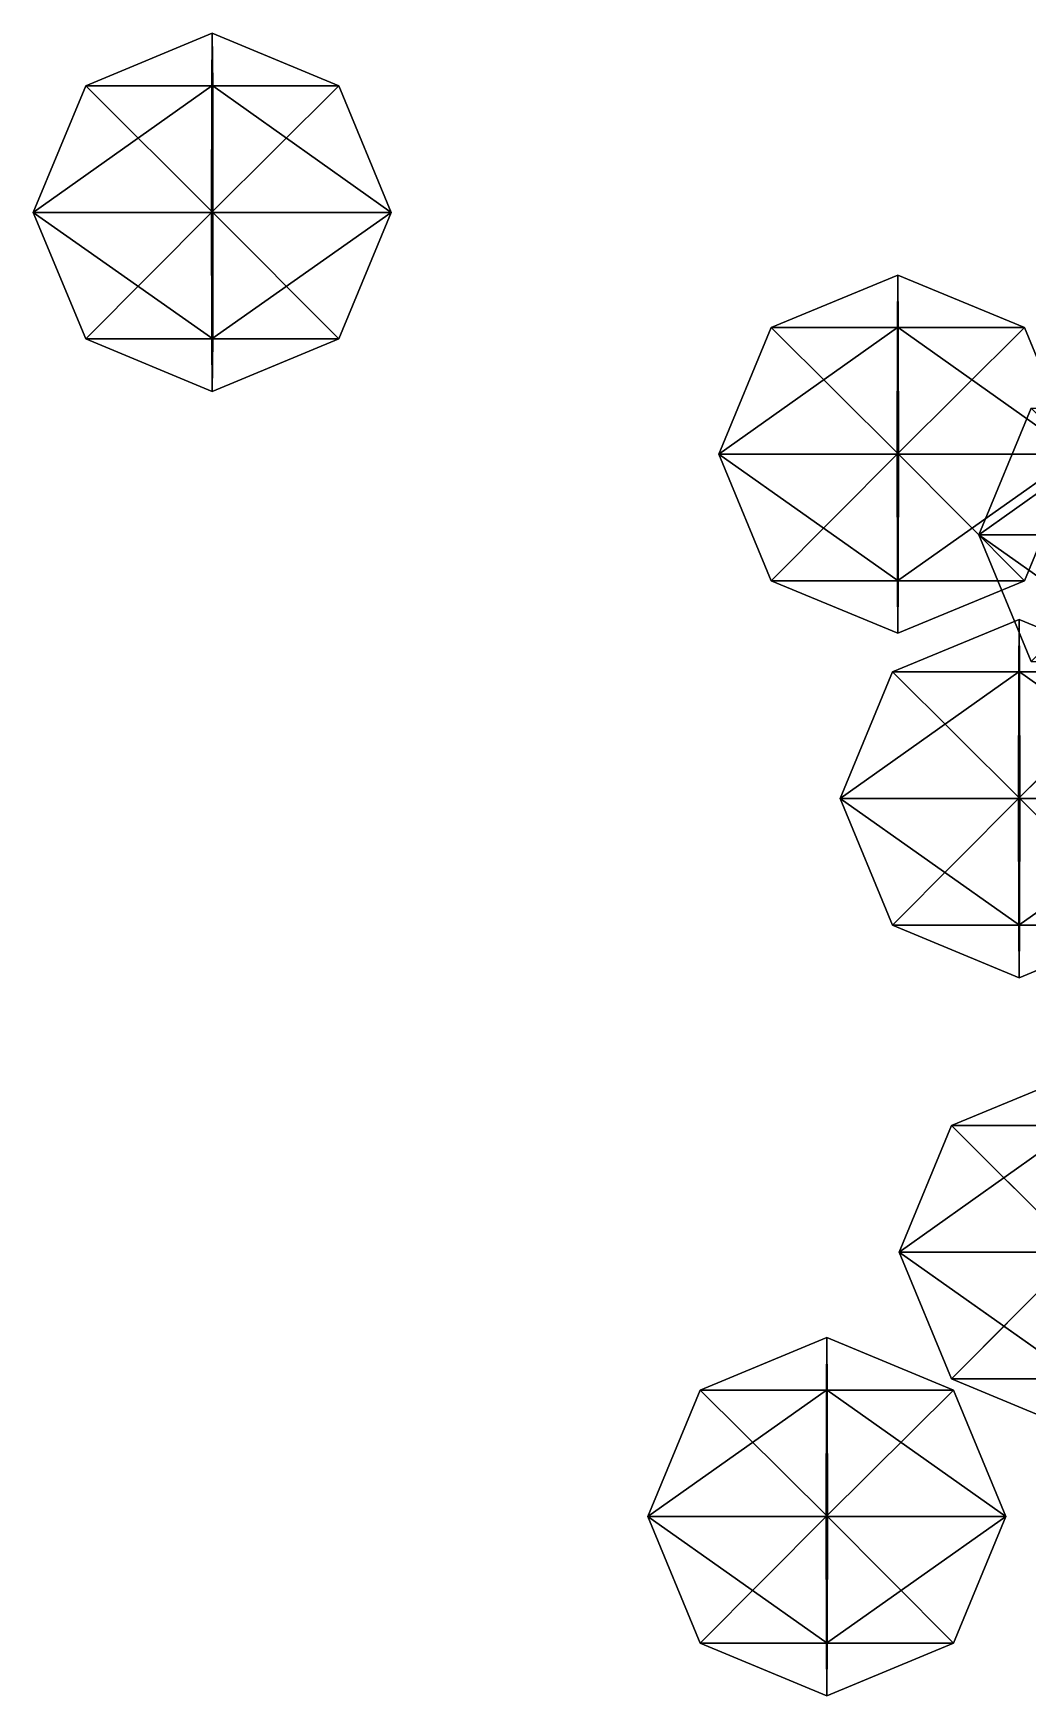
# Model space of a CAD drawing. Header units: metres. Extents: x -221 to 289, y -256 to 250.
# Drawn here: x -55.56 to -33.34, y -148.3 to -111.17 of the extents above; entities that cross this region are included whole.
import ezdxf

# ---------------------------------------------------------------- set-up
doc = ezdxf.new("R2010")
doc.units = ezdxf.units.M

msp = doc.modelspace()

# ---------------------------------------------------------------- linework, layer by layer
for p, q in [((-51.560577, -111.17383, -828.14905), (-54.38899, -112.3454, -828.1396)), ((-51.560577, -111.17383, -828.14905), (-51.570038, -112.3454, -830.9775)), ((-51.560577, -111.17383, -828.14905), (-48.732166, -112.3454, -828.1585)), ((-51.560577, -111.17383, -828.14905), (-51.551117, -112.3454, -825.3206)), ((-54.38899, -112.3454, -828.1396), (-55.560555, -115.17383, -828.1357)), ((-51.570038, -112.3454, -830.9775), (-55.560555, -115.17383, -828.1357)), ((-51.551117, -112.3454, -825.3206), (-54.38899, -112.3454, -828.1396)), ((-54.38899, -112.3454, -828.1396), (-51.570038, -112.3454, -830.9775)), ((-54.38899, -112.3454, -828.1396), (-51.5472, -115.17383, -824.14905)), ((-51.570038, -112.3454, -830.9775), (-51.573956, -115.17383, -832.14905)), ((-48.732166, -112.3454, -828.1585), (-51.573956, -115.17383, -832.14905)), ((-51.570038, -112.3454, -830.9775), (-48.732166, -112.3454, -828.1585)), ((-48.732166, -112.3454, -828.1585), (-51.551117, -112.3454, -825.3206)), ((-51.551117, -112.3454, -825.3206), (-47.5606, -115.17383, -828.1624)), ((-51.551117, -112.3454, -825.3206), (-51.5472, -115.17383, -824.14905)), ((-48.732166, -112.3454, -828.1585), (-47.5606, -115.17383, -828.1624)), ((-51.5472, -115.17383, -824.14905), (-55.560555, -115.17383, -828.1357)), ((-55.560555, -115.17383, -828.1357), (-51.573956, -115.17383, -832.14905)), ((-55.560555, -115.17383, -828.1357), (-51.551117, -118.00226, -825.3206)), ((-55.560555, -115.17383, -828.1357), (-54.38899, -118.00226, -828.1396)), ((-51.573956, -115.17383, -832.14905), (-54.38899, -118.00226, -828.1396)), ((-51.573956, -115.17383, -832.14905), (-47.5606, -115.17383, -828.1624)), ((-51.573956, -115.17383, -832.14905), (-51.570038, -118.00226, -830.9775)), ((-47.5606, -115.17383, -828.1624), (-51.570038, -118.00226, -830.9775)), ((-51.5472, -115.17383, -824.14905), (-51.551117, -118.00226, -825.3206)), ((-47.5606, -115.17383, -828.1624), (-51.5472, -115.17383, -824.14905)), ((-51.5472, -115.17383, -824.14905), (-48.732166, -118.00226, -828.1585)), ((-47.5606, -115.17383, -828.1624), (-48.732166, -118.00226, -828.1585)), ((-36.242783, -116.57391, -800.6544), (-39.071194, -117.74548, -800.64496)), ((-36.242783, -116.57391, -800.6544), (-36.252243, -117.74548, -803.48285)), ((-36.242783, -116.57391, -800.6544), (-33.41437, -117.74548, -800.6639)), ((-36.242783, -116.57391, -800.6544), (-36.233322, -117.74548, -797.826)), ((-51.551117, -118.00226, -825.3206), (-54.38899, -118.00226, -828.1396)), ((-54.38899, -118.00226, -828.1396), (-51.570038, -118.00226, -830.9775)), ((-54.38899, -118.00226, -828.1396), (-51.560577, -119.17383, -828.14905)), ((-51.570038, -118.00226, -830.9775), (-48.732166, -118.00226, -828.1585)), ((-51.570038, -118.00226, -830.9775), (-51.560577, -119.17383, -828.14905)), ((-48.732166, -118.00226, -828.1585), (-51.560577, -119.17383, -828.14905)), ((-51.551117, -118.00226, -825.3206), (-51.560577, -119.17383, -828.14905)), ((-48.732166, -118.00226, -828.1585), (-51.551117, -118.00226, -825.3206)), ((-39.071194, -117.74548, -800.64496), (-40.24276, -120.57391, -800.64105)), ((-36.252243, -117.74548, -803.48285), (-40.24276, -120.57391, -800.64105)), ((-36.233322, -117.74548, -797.826), (-39.071194, -117.74548, -800.64496)), ((-39.071194, -117.74548, -800.64496), (-36.252243, -117.74548, -803.48285)), ((-39.071194, -117.74548, -800.64496), (-36.229404, -120.57391, -796.6544)), ((-36.252243, -117.74548, -803.48285), (-36.25616, -120.57391, -804.6544)), ((-33.41437, -117.74548, -800.6639), (-36.25616, -120.57391, -804.6544)), ((-36.252243, -117.74548, -803.48285), (-33.41437, -117.74548, -800.6639)), ((-33.41437, -117.74548, -800.6639), (-36.233322, -117.74548, -797.826)), ((-36.233322, -117.74548, -797.826), (-32.242805, -120.57391, -800.6678)), ((-36.233322, -117.74548, -797.826), (-36.229404, -120.57391, -796.6544)), ((-33.41437, -117.74548, -800.6639), (-32.242805, -120.57391, -800.6678)), ((-33.262768, -119.54742, -826.015), (-34.434334, -122.37585, -826.0111)), ((-30.443817, -119.54742, -828.8529), (-34.434334, -122.37585, -826.0111)), ((-36.229404, -120.57391, -796.6544), (-40.24276, -120.57391, -800.64105)), ((-40.24276, -120.57391, -800.64105), (-36.25616, -120.57391, -804.6544)), ((-40.24276, -120.57391, -800.64105), (-36.233322, -123.40234, -797.826)), ((-40.24276, -120.57391, -800.64105), (-39.071194, -123.40234, -800.64496)), ((-36.25616, -120.57391, -804.6544), (-39.071194, -123.40234, -800.64496)), ((-36.25616, -120.57391, -804.6544), (-32.242805, -120.57391, -800.6678)), ((-36.25616, -120.57391, -804.6544), (-36.252243, -123.40234, -803.48285)), ((-32.242805, -120.57391, -800.6678), (-36.252243, -123.40234, -803.48285)), ((-36.229404, -120.57391, -796.6544), (-36.233322, -123.40234, -797.826)), ((-32.242805, -120.57391, -800.6678), (-36.229404, -120.57391, -796.6544)), ((-36.229404, -120.57391, -796.6544), (-33.41437, -123.40234, -800.6639)), ((-32.242805, -120.57391, -800.6678), (-33.41437, -123.40234, -800.6639)), ((-30.420979, -122.37585, -822.0245), (-34.434334, -122.37585, -826.0111)), ((-34.434334, -122.37585, -826.0111), (-30.447735, -122.37585, -830.0245)), ((-34.434334, -122.37585, -826.0111), (-30.424896, -125.20428, -823.19604)), ((-34.434334, -122.37585, -826.0111), (-33.262768, -125.20428, -826.015)), ((-36.233322, -123.40234, -797.826), (-39.071194, -123.40234, -800.64496)), ((-39.071194, -123.40234, -800.64496), (-36.252243, -123.40234, -803.48285)), ((-39.071194, -123.40234, -800.64496), (-36.242783, -124.57391, -800.6544)), ((-36.252243, -123.40234, -803.48285), (-33.41437, -123.40234, -800.6639)), ((-36.252243, -123.40234, -803.48285), (-36.242783, -124.57391, -800.6544)), ((-33.41437, -123.40234, -800.6639), (-36.242783, -124.57391, -800.6544)), ((-36.233322, -123.40234, -797.826), (-36.242783, -124.57391, -800.6544)), ((-33.41437, -123.40234, -800.6639), (-36.233322, -123.40234, -797.826)), ((-33.530838, -124.26778, -784.90265), (-36.35925, -125.43935, -784.8932)), ((-33.530838, -124.26778, -784.90265), (-33.5403, -125.43935, -787.7311)), ((-33.530838, -124.26778, -784.90265), (-30.702427, -125.43935, -784.9121)), ((-33.530838, -124.26778, -784.90265), (-33.521378, -125.43935, -782.0742)), ((-36.35925, -125.43935, -784.8932), (-37.530815, -128.26778, -784.8893)), ((-33.5403, -125.43935, -787.7311), (-37.530815, -128.26778, -784.8893)), ((-33.521378, -125.43935, -782.0742), (-36.35925, -125.43935, -784.8932)), ((-36.35925, -125.43935, -784.8932), (-33.5403, -125.43935, -787.7311)), ((-36.35925, -125.43935, -784.8932), (-33.51746, -128.26778, -780.90265)), ((-33.5403, -125.43935, -787.7311), (-33.544216, -128.26778, -788.90265)), ((-30.702427, -125.43935, -784.9121), (-33.544216, -128.26778, -788.90265)), ((-33.5403, -125.43935, -787.7311), (-30.702427, -125.43935, -784.9121)), ((-30.702427, -125.43935, -784.9121), (-33.521378, -125.43935, -782.0742)), ((-33.521378, -125.43935, -782.0742), (-29.53086, -128.26778, -784.916)), ((-33.521378, -125.43935, -782.0742), (-33.51746, -128.26778, -780.90265)), ((-33.51746, -128.26778, -780.90265), (-37.530815, -128.26778, -784.8893)), ((-37.530815, -128.26778, -784.8893), (-33.544216, -128.26778, -788.90265)), ((-37.530815, -128.26778, -784.8893), (-33.521378, -131.0962, -782.0742)), ((-37.530815, -128.26778, -784.8893), (-36.35925, -131.0962, -784.8932)), ((-33.544216, -128.26778, -788.90265), (-36.35925, -131.0962, -784.8932)), ((-33.544216, -128.26778, -788.90265), (-29.53086, -128.26778, -784.916)), ((-33.544216, -128.26778, -788.90265), (-33.5403, -131.0962, -787.7311)), ((-29.53086, -128.26778, -784.916), (-33.5403, -131.0962, -787.7311)), ((-33.51746, -128.26778, -780.90265), (-33.521378, -131.0962, -782.0742)), ((-29.53086, -128.26778, -784.916), (-33.51746, -128.26778, -780.90265)), ((-33.51746, -128.26778, -780.90265), (-30.702427, -131.0962, -784.9121)), ((-33.521378, -131.0962, -782.0742), (-36.35925, -131.0962, -784.8932)), ((-36.35925, -131.0962, -784.8932), (-33.5403, -131.0962, -787.7311)), ((-36.35925, -131.0962, -784.8932), (-33.530838, -132.26778, -784.90265)), ((-33.5403, -131.0962, -787.7311), (-30.702427, -131.0962, -784.9121)), ((-33.5403, -131.0962, -787.7311), (-33.530838, -132.26778, -784.90265)), ((-30.702427, -131.0962, -784.9121), (-33.530838, -132.26778, -784.90265)), ((-33.521378, -131.0962, -782.0742), (-33.530838, -132.26778, -784.90265)), ((-30.702427, -131.0962, -784.9121), (-33.521378, -131.0962, -782.0742)), ((-32.21489, -134.39978, -822.09326), (-35.0433, -135.57135, -822.0838)), ((-35.0433, -135.57135, -822.0838), (-36.214867, -138.39978, -822.0799)), ((-32.22435, -135.57135, -824.9217), (-36.214867, -138.39978, -822.0799)), ((-32.20543, -135.57135, -819.26483), (-35.0433, -135.57135, -822.0838)), ((-35.0433, -135.57135, -822.0838), (-32.22435, -135.57135, -824.9217)), ((-35.0433, -135.57135, -822.0838), (-32.20151, -138.39978, -818.09326)), ((-32.20151, -138.39978, -818.09326), (-36.214867, -138.39978, -822.0799)), ((-36.214867, -138.39978, -822.0799), (-32.228268, -138.39978, -826.09326)), ((-36.214867, -138.39978, -822.0799), (-32.20543, -141.22821, -819.26483)), ((-36.214867, -138.39978, -822.0799), (-35.0433, -141.22821, -822.0838)), ((-32.228268, -138.39978, -826.09326), (-35.0433, -141.22821, -822.0838)), ((-37.827835, -140.30371, -832.21246), (-40.656246, -141.47528, -832.203)), ((-37.827835, -140.30371, -832.21246), (-37.837296, -141.47528, -835.0409)), ((-37.827835, -140.30371, -832.21246), (-34.999424, -141.47528, -832.2219)), ((-37.827835, -140.30371, -832.21246), (-37.818375, -141.47528, -829.38403)), ((-32.20543, -141.22821, -819.26483), (-35.0433, -141.22821, -822.0838)), ((-35.0433, -141.22821, -822.0838), (-32.22435, -141.22821, -824.9217)), ((-35.0433, -141.22821, -822.0838), (-32.21489, -142.39978, -822.09326)), ((-40.656246, -141.47528, -832.203), (-41.827812, -144.30371, -832.1991)), ((-37.837296, -141.47528, -835.0409), (-41.827812, -144.30371, -832.1991)), ((-37.818375, -141.47528, -829.38403), (-40.656246, -141.47528, -832.203)), ((-40.656246, -141.47528, -832.203), (-37.837296, -141.47528, -835.0409)), ((-40.656246, -141.47528, -832.203), (-37.814457, -144.30371, -828.21246)), ((-37.837296, -141.47528, -835.0409), (-37.841213, -144.30371, -836.21246)), ((-34.999424, -141.47528, -832.2219), (-37.841213, -144.30371, -836.21246)), ((-37.837296, -141.47528, -835.0409), (-34.999424, -141.47528, -832.2219)), ((-34.999424, -141.47528, -832.2219), (-37.818375, -141.47528, -829.38403)), ((-37.818375, -141.47528, -829.38403), (-33.827858, -144.30371, -832.2258)), ((-37.818375, -141.47528, -829.38403), (-37.814457, -144.30371, -828.21246)), ((-34.999424, -141.47528, -832.2219), (-33.827858, -144.30371, -832.2258)), ((-37.814457, -144.30371, -828.21246), (-41.827812, -144.30371, -832.1991)), ((-41.827812, -144.30371, -832.1991), (-37.841213, -144.30371, -836.21246)), ((-41.827812, -144.30371, -832.1991), (-37.818375, -147.13214, -829.38403)), ((-41.827812, -144.30371, -832.1991), (-40.656246, -147.13214, -832.203)), ((-37.841213, -144.30371, -836.21246), (-40.656246, -147.13214, -832.203)), ((-37.841213, -144.30371, -836.21246), (-33.827858, -144.30371, -832.2258)), ((-37.841213, -144.30371, -836.21246), (-37.837296, -147.13214, -835.0409)), ((-33.827858, -144.30371, -832.2258), (-37.837296, -147.13214, -835.0409)), ((-37.814457, -144.30371, -828.21246), (-37.818375, -147.13214, -829.38403)), ((-33.827858, -144.30371, -832.2258), (-37.814457, -144.30371, -828.21246)), ((-37.814457, -144.30371, -828.21246), (-34.999424, -147.13214, -832.2219)), ((-33.827858, -144.30371, -832.2258), (-34.999424, -147.13214, -832.2219)), ((-37.818375, -147.13214, -829.38403), (-40.656246, -147.13214, -832.203)), ((-40.656246, -147.13214, -832.203), (-37.837296, -147.13214, -835.0409)), ((-40.656246, -147.13214, -832.203), (-37.827835, -148.30371, -832.21246)), ((-37.837296, -147.13214, -835.0409), (-34.999424, -147.13214, -832.2219)), ((-37.837296, -147.13214, -835.0409), (-37.827835, -148.30371, -832.21246)), ((-34.999424, -147.13214, -832.2219), (-37.827835, -148.30371, -832.21246)), ((-37.818375, -147.13214, -829.38403), (-37.827835, -148.30371, -832.21246)), ((-34.999424, -147.13214, -832.2219), (-37.818375, -147.13214, -829.38403))]:
    msp.add_line(p, q)
for points in [[(-51.551117, -112.3454, -825.3206), (-51.560577, -111.17383, -828.14905), (-54.38899, -112.3454, -828.1396), (-54.38889, -112.3453, -828.13947)], [(-54.38899, -112.3454, -828.1396), (-51.560577, -111.17383, -828.14905), (-51.570038, -112.3454, -830.9775), (-51.56994, -112.3453, -830.97736)], [(-51.570038, -112.3454, -830.9775), (-51.560577, -111.17383, -828.14905), (-48.732166, -112.3454, -828.1585), (-48.732067, -112.3453, -828.1584)], [(-48.732166, -112.3454, -828.1585), (-51.560577, -111.17383, -828.14905), (-51.551117, -112.3454, -825.3206), (-51.551018, -112.3453, -825.3205)], [(-55.560555, -115.17383, -828.1357), (-54.38899, -112.3454, -828.1396), (-51.570038, -112.3454, -830.9775), (-51.56994, -112.3453, -830.97736)], [(-51.5472, -115.17383, -824.14905), (-54.38899, -112.3454, -828.1396), (-55.560555, -115.17383, -828.1357), (-55.560455, -115.17373, -828.13556)], [(-55.560555, -115.17383, -828.1357), (-51.570038, -112.3454, -830.9775), (-51.573956, -115.17383, -832.14905), (-51.573856, -115.17373, -832.1489)], [(-51.5472, -115.17383, -824.14905), (-51.551117, -112.3454, -825.3206), (-54.38899, -112.3454, -828.1396), (-54.38889, -112.3453, -828.13947)], [(-51.573956, -115.17383, -832.14905), (-51.570038, -112.3454, -830.9775), (-48.732166, -112.3454, -828.1585), (-48.732067, -112.3453, -828.1584)], [(-51.573956, -115.17383, -832.14905), (-48.732166, -112.3454, -828.1585), (-47.5606, -115.17383, -828.1624), (-47.5605, -115.17373, -828.1623)], [(-47.5606, -115.17383, -828.1624), (-48.732166, -112.3454, -828.1585), (-51.551117, -112.3454, -825.3206), (-51.551018, -112.3453, -825.3205)], [(-47.5606, -115.17383, -828.1624), (-51.551117, -112.3454, -825.3206), (-51.5472, -115.17383, -824.14905), (-51.5471, -115.17373, -824.1489)], [(-51.573956, -115.17383, -832.14905), (-51.573956, -115.17383, -832.14905), (-55.560555, -115.17383, -828.1357), (-55.560455, -115.17373, -828.13556)], [(-51.551117, -118.00226, -825.3206), (-51.5472, -115.17383, -824.14905), (-55.560555, -115.17383, -828.1357), (-55.560455, -115.17373, -828.13556)], [(-54.38899, -118.00226, -828.1396), (-55.560555, -115.17383, -828.1357), (-51.573956, -115.17383, -832.14905), (-51.573856, -115.17373, -832.1489)], [(-51.551117, -118.00226, -825.3206), (-55.560555, -115.17383, -828.1357), (-54.38899, -118.00226, -828.1396), (-54.38889, -118.00216, -828.13947)], [(-54.38899, -118.00226, -828.1396), (-51.573956, -115.17383, -832.14905), (-51.570038, -118.00226, -830.9775), (-51.56994, -118.00216, -830.97736)], [(-51.570038, -118.00226, -830.9775), (-51.573956, -115.17383, -832.14905), (-47.5606, -115.17383, -828.1624), (-47.5605, -115.17373, -828.1623)], [(-51.570038, -118.00226, -830.9775), (-47.5606, -115.17383, -828.1624), (-48.732166, -118.00226, -828.1585), (-48.732067, -118.00216, -828.1584)], [(-48.732166, -118.00226, -828.1585), (-51.5472, -115.17383, -824.14905), (-51.551117, -118.00226, -825.3206), (-51.551018, -118.00216, -825.3205)], [(-48.732166, -118.00226, -828.1585), (-47.5606, -115.17383, -828.1624), (-51.5472, -115.17383, -824.14905), (-51.5471, -115.17373, -824.1489)], [(-36.233322, -117.74548, -797.826), (-36.242783, -116.57391, -800.6544), (-39.071194, -117.74548, -800.64496), (-39.071095, -117.745384, -800.64484)], [(-39.071194, -117.74548, -800.64496), (-36.242783, -116.57391, -800.6544), (-36.252243, -117.74548, -803.48285), (-36.252144, -117.745384, -803.4827)], [(-36.252243, -117.74548, -803.48285), (-36.242783, -116.57391, -800.6544), (-33.41437, -117.74548, -800.6639), (-33.414272, -117.745384, -800.66376)], [(-33.41437, -117.74548, -800.6639), (-36.242783, -116.57391, -800.6544), (-36.233322, -117.74548, -797.826), (-36.233223, -117.745384, -797.82587)], [(-51.570038, -118.00226, -830.9775), (-51.570038, -118.00226, -830.9775), (-54.38899, -118.00226, -828.1396), (-54.38889, -118.00216, -828.13947)], [(-51.560577, -119.17383, -828.14905), (-51.551117, -118.00226, -825.3206), (-54.38899, -118.00226, -828.1396), (-54.38889, -118.00216, -828.13947)], [(-51.560577, -119.17383, -828.14905), (-54.38899, -118.00226, -828.1396), (-51.570038, -118.00226, -830.9775), (-51.56994, -118.00216, -830.97736)], [(-51.560577, -119.17383, -828.14905), (-51.570038, -118.00226, -830.9775), (-48.732166, -118.00226, -828.1585), (-48.732067, -118.00216, -828.1584)], [(-51.560577, -119.17383, -828.14905), (-48.732166, -118.00226, -828.1585), (-51.551117, -118.00226, -825.3206), (-51.551018, -118.00216, -825.3205)], [(-40.24276, -120.57391, -800.64105), (-39.071194, -117.74548, -800.64496), (-36.252243, -117.74548, -803.48285), (-36.252144, -117.745384, -803.4827)], [(-36.229404, -120.57391, -796.6544), (-39.071194, -117.74548, -800.64496), (-40.24276, -120.57391, -800.64105), (-40.24266, -120.573814, -800.6409)], [(-40.24276, -120.57391, -800.64105), (-36.252243, -117.74548, -803.48285), (-36.25616, -120.57391, -804.6544), (-36.25606, -120.573814, -804.6543)], [(-36.229404, -120.57391, -796.6544), (-36.233322, -117.74548, -797.826), (-39.071194, -117.74548, -800.64496), (-39.071095, -117.745384, -800.64484)], [(-36.25616, -120.57391, -804.6544), (-36.252243, -117.74548, -803.48285), (-33.41437, -117.74548, -800.6639), (-33.414272, -117.745384, -800.66376)], [(-36.25616, -120.57391, -804.6544), (-33.41437, -117.74548, -800.6639), (-32.242805, -120.57391, -800.6678), (-32.242706, -120.573814, -800.66766)], [(-32.242805, -120.57391, -800.6678), (-33.41437, -117.74548, -800.6639), (-36.233322, -117.74548, -797.826), (-36.233223, -117.745384, -797.82587)], [(-32.242805, -120.57391, -800.6678), (-36.233322, -117.74548, -797.826), (-36.229404, -120.57391, -796.6544), (-36.229305, -120.573814, -796.6543)], [(-34.434334, -122.37585, -826.0111), (-33.262768, -119.54742, -826.015), (-30.443817, -119.54742, -828.8529), (-30.443718, -119.54732, -828.8528)], [(-30.420979, -122.37585, -822.0245), (-33.262768, -119.54742, -826.015), (-34.434334, -122.37585, -826.0111), (-34.434235, -122.37575, -826.011)], [(-34.434334, -122.37585, -826.0111), (-30.443817, -119.54742, -828.8529), (-30.447735, -122.37585, -830.0245), (-30.447636, -122.37575, -830.02435)], [(-36.25616, -120.57391, -804.6544), (-36.25616, -120.57391, -804.6544), (-40.24276, -120.57391, -800.64105), (-40.24266, -120.573814, -800.6409)], [(-36.233322, -123.40234, -797.826), (-36.229404, -120.57391, -796.6544), (-40.24276, -120.57391, -800.64105), (-40.24266, -120.573814, -800.6409)], [(-39.071194, -123.40234, -800.64496), (-40.24276, -120.57391, -800.64105), (-36.25616, -120.57391, -804.6544), (-36.25606, -120.573814, -804.6543)], [(-36.233322, -123.40234, -797.826), (-40.24276, -120.57391, -800.64105), (-39.071194, -123.40234, -800.64496), (-39.071095, -123.402245, -800.64484)], [(-39.071194, -123.40234, -800.64496), (-36.25616, -120.57391, -804.6544), (-36.252243, -123.40234, -803.48285), (-36.252144, -123.402245, -803.4827)], [(-36.252243, -123.40234, -803.48285), (-36.25616, -120.57391, -804.6544), (-32.242805, -120.57391, -800.6678), (-32.242706, -120.573814, -800.66766)], [(-36.252243, -123.40234, -803.48285), (-32.242805, -120.57391, -800.6678), (-33.41437, -123.40234, -800.6639), (-33.414272, -123.402245, -800.66376)], [(-33.41437, -123.40234, -800.6639), (-36.229404, -120.57391, -796.6544), (-36.233322, -123.40234, -797.826), (-36.233223, -123.402245, -797.82587)], [(-33.41437, -123.40234, -800.6639), (-32.242805, -120.57391, -800.6678), (-36.229404, -120.57391, -796.6544), (-36.229305, -120.573814, -796.6543)], [(-30.447735, -122.37585, -830.0245), (-30.447735, -122.37585, -830.0245), (-34.434334, -122.37585, -826.0111), (-34.434235, -122.37575, -826.011)], [(-30.424896, -125.20428, -823.19604), (-30.420979, -122.37585, -822.0245), (-34.434334, -122.37585, -826.0111), (-34.434235, -122.37575, -826.011)], [(-33.262768, -125.20428, -826.015), (-34.434334, -122.37585, -826.0111), (-30.447735, -122.37585, -830.0245), (-30.447636, -122.37575, -830.02435)], [(-30.424896, -125.20428, -823.19604), (-34.434334, -122.37585, -826.0111), (-33.262768, -125.20428, -826.015), (-33.26267, -125.20418, -826.0149)], [(-36.252243, -123.40234, -803.48285), (-36.252243, -123.40234, -803.48285), (-39.071194, -123.40234, -800.64496), (-39.071095, -123.402245, -800.64484)], [(-36.242783, -124.57391, -800.6544), (-36.233322, -123.40234, -797.826), (-39.071194, -123.40234, -800.64496), (-39.071095, -123.402245, -800.64484)], [(-36.242783, -124.57391, -800.6544), (-39.071194, -123.40234, -800.64496), (-36.252243, -123.40234, -803.48285), (-36.252144, -123.402245, -803.4827)], [(-36.242783, -124.57391, -800.6544), (-36.252243, -123.40234, -803.48285), (-33.41437, -123.40234, -800.6639), (-33.414272, -123.402245, -800.66376)], [(-36.242783, -124.57391, -800.6544), (-33.41437, -123.40234, -800.6639), (-36.233322, -123.40234, -797.826), (-36.233223, -123.402245, -797.82587)], [(-33.521378, -125.43935, -782.0742), (-33.530838, -124.26778, -784.90265), (-36.35925, -125.43935, -784.8932), (-36.35915, -125.43925, -784.89307)], [(-36.35925, -125.43935, -784.8932), (-33.530838, -124.26778, -784.90265), (-33.5403, -125.43935, -787.7311), (-33.5402, -125.43925, -787.73096)], [(-33.5403, -125.43935, -787.7311), (-33.530838, -124.26778, -784.90265), (-30.702427, -125.43935, -784.9121), (-30.702328, -125.43925, -784.912)], [(-30.702427, -125.43935, -784.9121), (-33.530838, -124.26778, -784.90265), (-33.521378, -125.43935, -782.0742), (-33.52128, -125.43925, -782.0741)], [(-37.530815, -128.26778, -784.8893), (-36.35925, -125.43935, -784.8932), (-33.5403, -125.43935, -787.7311), (-33.5402, -125.43925, -787.73096)], [(-33.51746, -128.26778, -780.90265), (-36.35925, -125.43935, -784.8932), (-37.530815, -128.26778, -784.8893), (-37.530716, -128.26767, -784.88916)], [(-37.530815, -128.26778, -784.8893), (-33.5403, -125.43935, -787.7311), (-33.544216, -128.26778, -788.90265), (-33.544117, -128.26767, -788.9025)], [(-33.51746, -128.26778, -780.90265), (-33.521378, -125.43935, -782.0742), (-36.35925, -125.43935, -784.8932), (-36.35915, -125.43925, -784.89307)], [(-33.544216, -128.26778, -788.90265), (-33.5403, -125.43935, -787.7311), (-30.702427, -125.43935, -784.9121), (-30.702328, -125.43925, -784.912)], [(-33.544216, -128.26778, -788.90265), (-30.702427, -125.43935, -784.9121), (-29.53086, -128.26778, -784.916), (-29.530762, -128.26767, -784.9159)], [(-29.53086, -128.26778, -784.916), (-30.702427, -125.43935, -784.9121), (-33.521378, -125.43935, -782.0742), (-33.52128, -125.43925, -782.0741)], [(-29.53086, -128.26778, -784.916), (-33.521378, -125.43935, -782.0742), (-33.51746, -128.26778, -780.90265), (-33.51736, -128.26767, -780.9025)], [(-33.544216, -128.26778, -788.90265), (-33.544216, -128.26778, -788.90265), (-37.530815, -128.26778, -784.8893), (-37.530716, -128.26767, -784.88916)], [(-33.521378, -131.0962, -782.0742), (-33.51746, -128.26778, -780.90265), (-37.530815, -128.26778, -784.8893), (-37.530716, -128.26767, -784.88916)], [(-36.35925, -131.0962, -784.8932), (-37.530815, -128.26778, -784.8893), (-33.544216, -128.26778, -788.90265), (-33.544117, -128.26767, -788.9025)], [(-33.521378, -131.0962, -782.0742), (-37.530815, -128.26778, -784.8893), (-36.35925, -131.0962, -784.8932), (-36.35915, -131.0961, -784.89307)], [(-36.35925, -131.0962, -784.8932), (-33.544216, -128.26778, -788.90265), (-33.5403, -131.0962, -787.7311), (-33.5402, -131.0961, -787.73096)], [(-33.5403, -131.0962, -787.7311), (-33.544216, -128.26778, -788.90265), (-29.53086, -128.26778, -784.916), (-29.530762, -128.26767, -784.9159)], [(-33.5403, -131.0962, -787.7311), (-29.53086, -128.26778, -784.916), (-30.702427, -131.0962, -784.9121), (-30.702328, -131.0961, -784.912)], [(-30.702427, -131.0962, -784.9121), (-33.51746, -128.26778, -780.90265), (-33.521378, -131.0962, -782.0742), (-33.52128, -131.0961, -782.0741)], [(-30.702427, -131.0962, -784.9121), (-29.53086, -128.26778, -784.916), (-33.51746, -128.26778, -780.90265), (-33.51736, -128.26767, -780.9025)], [(-33.5403, -131.0962, -787.7311), (-33.5403, -131.0962, -787.7311), (-36.35925, -131.0962, -784.8932), (-36.35915, -131.0961, -784.89307)], [(-33.530838, -132.26778, -784.90265), (-33.521378, -131.0962, -782.0742), (-36.35925, -131.0962, -784.8932), (-36.35915, -131.0961, -784.89307)], [(-33.530838, -132.26778, -784.90265), (-36.35925, -131.0962, -784.8932), (-33.5403, -131.0962, -787.7311), (-33.5402, -131.0961, -787.73096)], [(-33.530838, -132.26778, -784.90265), (-33.5403, -131.0962, -787.7311), (-30.702427, -131.0962, -784.9121), (-30.702328, -131.0961, -784.912)], [(-33.530838, -132.26778, -784.90265), (-30.702427, -131.0962, -784.9121), (-33.521378, -131.0962, -782.0742), (-33.52128, -131.0961, -782.0741)], [(-32.20543, -135.57135, -819.26483), (-32.21489, -134.39978, -822.09326), (-35.0433, -135.57135, -822.0838), (-35.0432, -135.57124, -822.0837)], [(-35.0433, -135.57135, -822.0838), (-32.21489, -134.39978, -822.09326), (-32.22435, -135.57135, -824.9217), (-32.22425, -135.57124, -824.9216)], [(-36.214867, -138.39978, -822.0799), (-35.0433, -135.57135, -822.0838), (-32.22435, -135.57135, -824.9217), (-32.22425, -135.57124, -824.9216)], [(-32.20151, -138.39978, -818.09326), (-35.0433, -135.57135, -822.0838), (-36.214867, -138.39978, -822.0799), (-36.214767, -138.39967, -822.0798)], [(-36.214867, -138.39978, -822.0799), (-32.22435, -135.57135, -824.9217), (-32.228268, -138.39978, -826.09326), (-32.22817, -138.39967, -826.09314)], [(-32.20151, -138.39978, -818.09326), (-32.20543, -135.57135, -819.26483), (-35.0433, -135.57135, -822.0838), (-35.0432, -135.57124, -822.0837)], [(-32.228268, -138.39978, -826.09326), (-32.228268, -138.39978, -826.09326), (-36.214867, -138.39978, -822.0799), (-36.214767, -138.39967, -822.0798)], [(-32.20543, -141.22821, -819.26483), (-32.20151, -138.39978, -818.09326), (-36.214867, -138.39978, -822.0799), (-36.214767, -138.39967, -822.0798)], [(-35.0433, -141.22821, -822.0838), (-36.214867, -138.39978, -822.0799), (-32.228268, -138.39978, -826.09326), (-32.22817, -138.39967, -826.09314)], [(-32.20543, -141.22821, -819.26483), (-36.214867, -138.39978, -822.0799), (-35.0433, -141.22821, -822.0838), (-35.0432, -141.2281, -822.0837)], [(-35.0433, -141.22821, -822.0838), (-32.228268, -138.39978, -826.09326), (-32.22435, -141.22821, -824.9217), (-32.22425, -141.2281, -824.9216)], [(-37.818375, -141.47528, -829.38403), (-37.827835, -140.30371, -832.21246), (-40.656246, -141.47528, -832.203), (-40.656147, -141.47517, -832.2029)], [(-40.656246, -141.47528, -832.203), (-37.827835, -140.30371, -832.21246), (-37.837296, -141.47528, -835.0409), (-37.837196, -141.47517, -835.0408)], [(-37.837296, -141.47528, -835.0409), (-37.827835, -140.30371, -832.21246), (-34.999424, -141.47528, -832.2219), (-34.999325, -141.47517, -832.2218)], [(-34.999424, -141.47528, -832.2219), (-37.827835, -140.30371, -832.21246), (-37.818375, -141.47528, -829.38403), (-37.818275, -141.47517, -829.3839)], [(-32.22435, -141.22821, -824.9217), (-32.22435, -141.22821, -824.9217), (-35.0433, -141.22821, -822.0838), (-35.0432, -141.2281, -822.0837)], [(-32.21489, -142.39978, -822.09326), (-32.20543, -141.22821, -819.26483), (-35.0433, -141.22821, -822.0838), (-35.0432, -141.2281, -822.0837)], [(-32.21489, -142.39978, -822.09326), (-35.0433, -141.22821, -822.0838), (-32.22435, -141.22821, -824.9217), (-32.22425, -141.2281, -824.9216)], [(-41.827812, -144.30371, -832.1991), (-40.656246, -141.47528, -832.203), (-37.837296, -141.47528, -835.0409), (-37.837196, -141.47517, -835.0408)], [(-37.814457, -144.30371, -828.21246), (-40.656246, -141.47528, -832.203), (-41.827812, -144.30371, -832.1991), (-41.827713, -144.3036, -832.199)], [(-41.827812, -144.30371, -832.1991), (-37.837296, -141.47528, -835.0409), (-37.841213, -144.30371, -836.21246), (-37.841114, -144.3036, -836.21234)], [(-37.814457, -144.30371, -828.21246), (-37.818375, -141.47528, -829.38403), (-40.656246, -141.47528, -832.203), (-40.656147, -141.47517, -832.2029)], [(-37.841213, -144.30371, -836.21246), (-37.837296, -141.47528, -835.0409), (-34.999424, -141.47528, -832.2219), (-34.999325, -141.47517, -832.2218)], [(-37.841213, -144.30371, -836.21246), (-34.999424, -141.47528, -832.2219), (-33.827858, -144.30371, -832.2258), (-33.82776, -144.3036, -832.2257)], [(-33.827858, -144.30371, -832.2258), (-34.999424, -141.47528, -832.2219), (-37.818375, -141.47528, -829.38403), (-37.818275, -141.47517, -829.3839)], [(-33.827858, -144.30371, -832.2258), (-37.818375, -141.47528, -829.38403), (-37.814457, -144.30371, -828.21246), (-37.814358, -144.3036, -828.21234)], [(-37.841213, -144.30371, -836.21246), (-37.841213, -144.30371, -836.21246), (-41.827812, -144.30371, -832.1991), (-41.827713, -144.3036, -832.199)], [(-37.818375, -147.13214, -829.38403), (-37.814457, -144.30371, -828.21246), (-41.827812, -144.30371, -832.1991), (-41.827713, -144.3036, -832.199)], [(-40.656246, -147.13214, -832.203), (-41.827812, -144.30371, -832.1991), (-37.841213, -144.30371, -836.21246), (-37.841114, -144.3036, -836.21234)], [(-37.818375, -147.13214, -829.38403), (-41.827812, -144.30371, -832.1991), (-40.656246, -147.13214, -832.203), (-40.656147, -147.13203, -832.2029)], [(-40.656246, -147.13214, -832.203), (-37.841213, -144.30371, -836.21246), (-37.837296, -147.13214, -835.0409), (-37.837196, -147.13203, -835.0408)], [(-37.837296, -147.13214, -835.0409), (-37.841213, -144.30371, -836.21246), (-33.827858, -144.30371, -832.2258), (-33.82776, -144.3036, -832.2257)], [(-37.837296, -147.13214, -835.0409), (-33.827858, -144.30371, -832.2258), (-34.999424, -147.13214, -832.2219), (-34.999325, -147.13203, -832.2218)], [(-34.999424, -147.13214, -832.2219), (-37.814457, -144.30371, -828.21246), (-37.818375, -147.13214, -829.38403), (-37.818275, -147.13203, -829.3839)], [(-34.999424, -147.13214, -832.2219), (-33.827858, -144.30371, -832.2258), (-37.814457, -144.30371, -828.21246), (-37.814358, -144.3036, -828.21234)], [(-37.837296, -147.13214, -835.0409), (-37.837296, -147.13214, -835.0409), (-40.656246, -147.13214, -832.203), (-40.656147, -147.13203, -832.2029)], [(-37.827835, -148.30371, -832.21246), (-37.818375, -147.13214, -829.38403), (-40.656246, -147.13214, -832.203), (-40.656147, -147.13203, -832.2029)], [(-37.827835, -148.30371, -832.21246), (-40.656246, -147.13214, -832.203), (-37.837296, -147.13214, -835.0409), (-37.837196, -147.13203, -835.0408)], [(-37.827835, -148.30371, -832.21246), (-37.837296, -147.13214, -835.0409), (-34.999424, -147.13214, -832.2219), (-34.999325, -147.13203, -832.2218)], [(-37.827835, -148.30371, -832.21246), (-34.999424, -147.13214, -832.2219), (-37.818375, -147.13214, -829.38403), (-37.818275, -147.13203, -829.3839)]]:
    msp.add_3dface(points)

doc.saveas('drawing.dxf')
